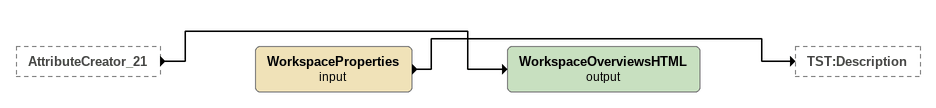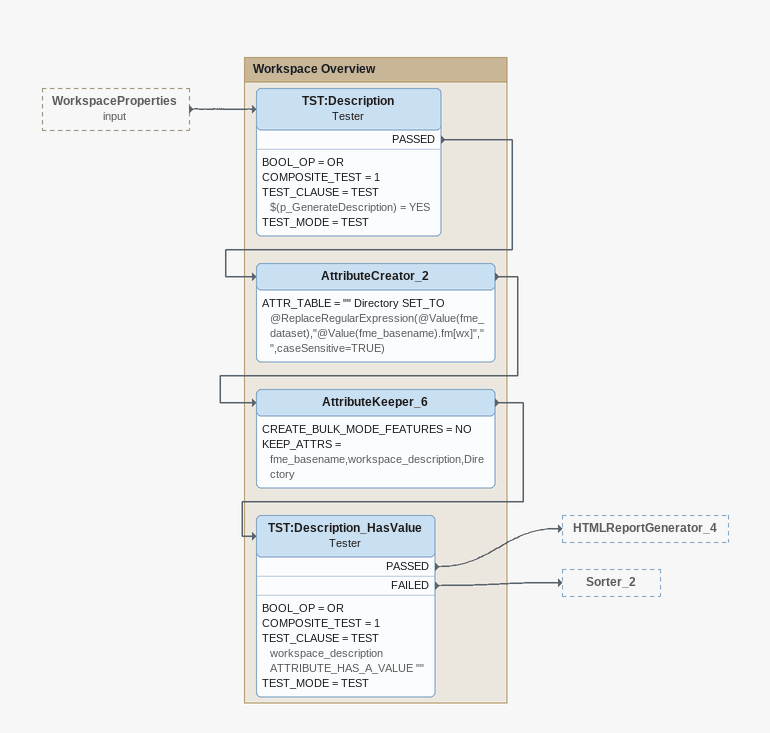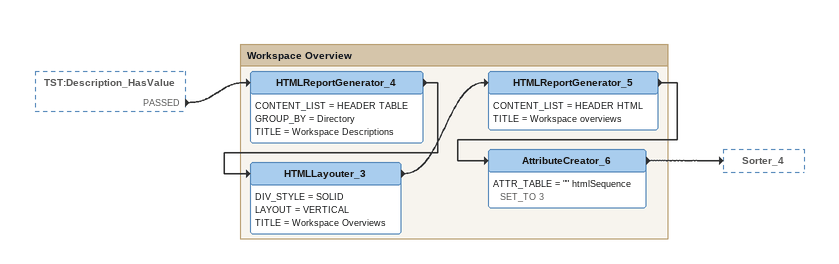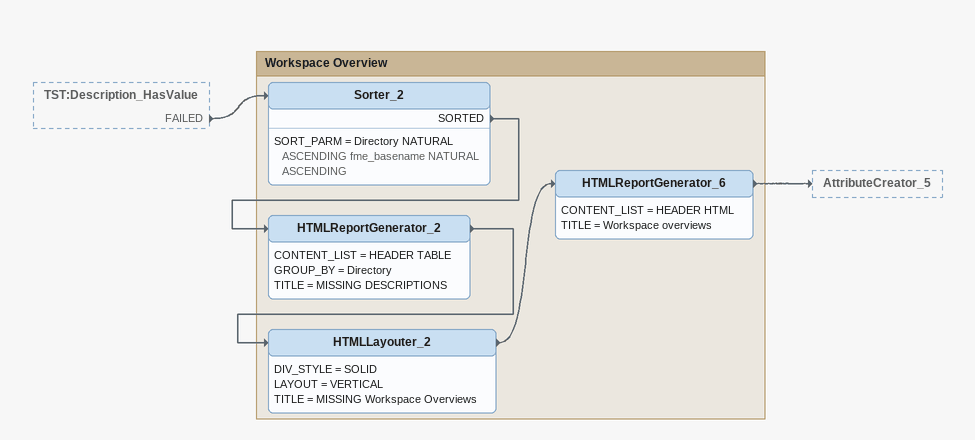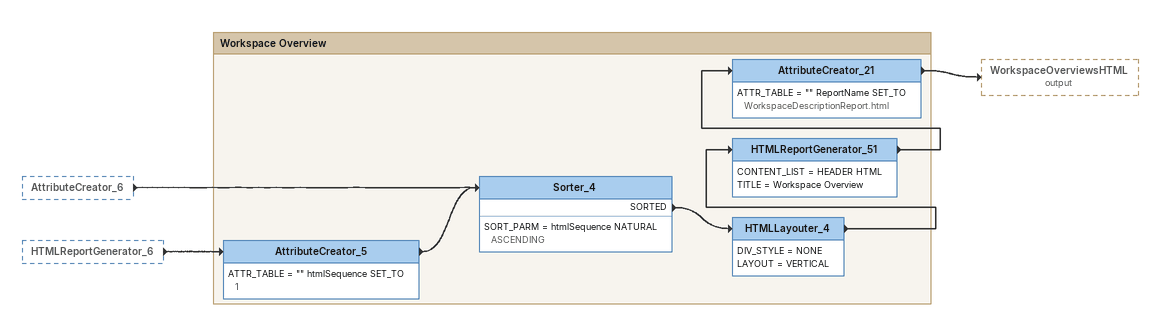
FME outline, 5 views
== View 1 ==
AttributeCreator_21 [outside]
    -> WorkspaceOverviewsHTML (output)
WorkspaceProperties (input)
    -> TST:Description
WorkspaceOverviewsHTML (output)

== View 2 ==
WorkspaceProperties (input) [outside]
    -> TST:Description

Bookmark: Workspace Overview
TST:Description: Tester
    BOOL_OP = OR
    COMPOSITE_TEST = 1
    TEST_CLAUSE = TEST $(p_GenerateDescription) = YES
    TEST_MODE = TEST
    PASSED -> AttributeCreator_2
AttributeCreator_2
    ATTR_TABLE = "" Directory SET_TO @ReplaceRegularExpression(@Value(fme_dataset),"@Value(fme_basename).fm[wx]","",caseSensitive=TRUE)
    -> AttributeKeeper_6
AttributeKeeper_6
    CREATE_BULK_MODE_FEATURES = NO
    KEEP_ATTRS = fme_basename,workspace_description,Directory
    -> TST:Description_HasValue
TST:Description_HasValue: Tester
    BOOL_OP = OR
    COMPOSITE_TEST = 1
    TEST_CLAUSE = TEST workspace_description ATTRIBUTE_HAS_A_VALUE ""
    TEST_MODE = TEST
    PASSED -> HTMLReportGenerator_4
    FAILED -> Sorter_2

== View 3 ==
TST:Description_HasValue [outside]
    PASSED -> HTMLReportGenerator_4

Bookmark: Workspace Overview
HTMLReportGenerator_4
    CONTENT_LIST = HEADER TABLE
    GROUP_BY = Directory
    TITLE = Workspace Descriptions
    -> HTMLLayouter_3
HTMLLayouter_3
    DIV_STYLE = SOLID
    LAYOUT = VERTICAL
    TITLE = Workspace Overviews
    -> HTMLReportGenerator_5
HTMLReportGenerator_5
    CONTENT_LIST = HEADER HTML
    TITLE = Workspace overviews
    -> AttributeCreator_6
AttributeCreator_6
    ATTR_TABLE = "" htmlSequence SET_TO 3
    -> Sorter_4

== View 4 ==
TST:Description_HasValue [outside]
    FAILED -> Sorter_2

Bookmark: Workspace Overview
Sorter_2
    SORT_PARM = Directory NATURAL ASCENDING fme_basename NATURAL ASCENDING
    SORTED -> HTMLReportGenerator_2
HTMLReportGenerator_2
    CONTENT_LIST = HEADER TABLE
    GROUP_BY = Directory
    TITLE = MISSING DESCRIPTIONS
    -> HTMLLayouter_2
HTMLLayouter_2
    DIV_STYLE = SOLID
    LAYOUT = VERTICAL
    TITLE = MISSING Workspace Overviews
    -> HTMLReportGenerator_6
HTMLReportGenerator_6
    CONTENT_LIST = HEADER HTML
    TITLE = Workspace overviews
    -> AttributeCreator_5

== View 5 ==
AttributeCreator_6 [outside]
    -> Sorter_4
HTMLReportGenerator_6 [outside]
    -> AttributeCreator_5

Bookmark: Workspace Overview
AttributeCreator_5
    ATTR_TABLE = "" htmlSequence SET_TO 1
    -> Sorter_4
Sorter_4
    SORT_PARM = htmlSequence NATURAL ASCENDING
    SORTED -> HTMLLayouter_4
HTMLLayouter_4
    DIV_STYLE = NONE
    LAYOUT = VERTICAL
    -> HTMLReportGenerator_51
HTMLReportGenerator_51
    CONTENT_LIST = HEADER HTML
    TITLE = Workspace Overview
    -> AttributeCreator_21
AttributeCreator_21
    ATTR_TABLE = "" ReportName SET_TO WorkspaceDescriptionReport.html
    -> WorkspaceOverviewsHTML (output)
